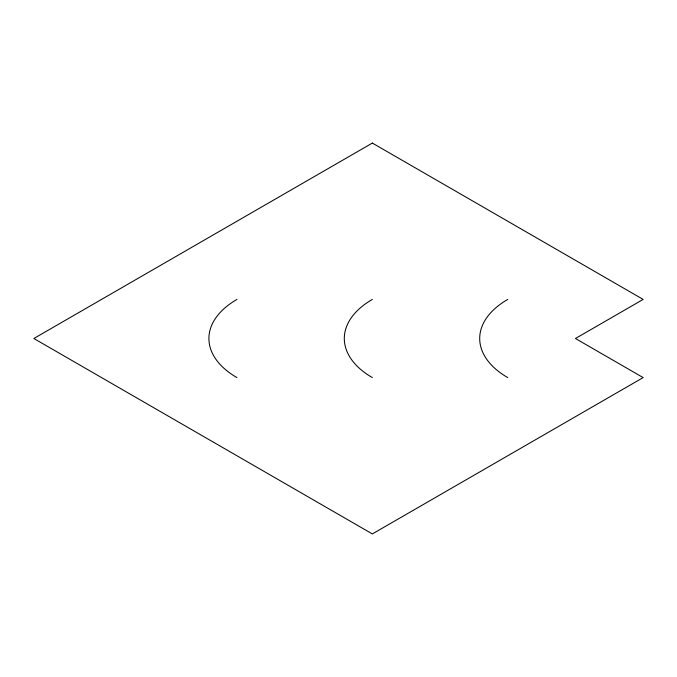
<?xml version="1.0" encoding="UTF-8"?>
<svg xmlns="http://www.w3.org/2000/svg" width="677" height="677" viewBox="0 0 677 677"><rect width="100%" height="100%" fill="white"/><g stroke="black" fill="none" stroke-linecap="round" stroke-linejoin="round"><path stroke-width="1.02" d="M236.95 377.588A95.745 55.277 0 0 1 236.95 299.412M372.35 377.588A95.745 55.277 0 0 1 372.35 299.412M507.75 377.588A95.745 55.277 0 0 1 507.75 299.412M372.35 143.067L33.85 338.5L372.35 533.933L643.15 377.588L575.45 338.5L643.15 299.412L372.35 143.067"/></g></svg>
